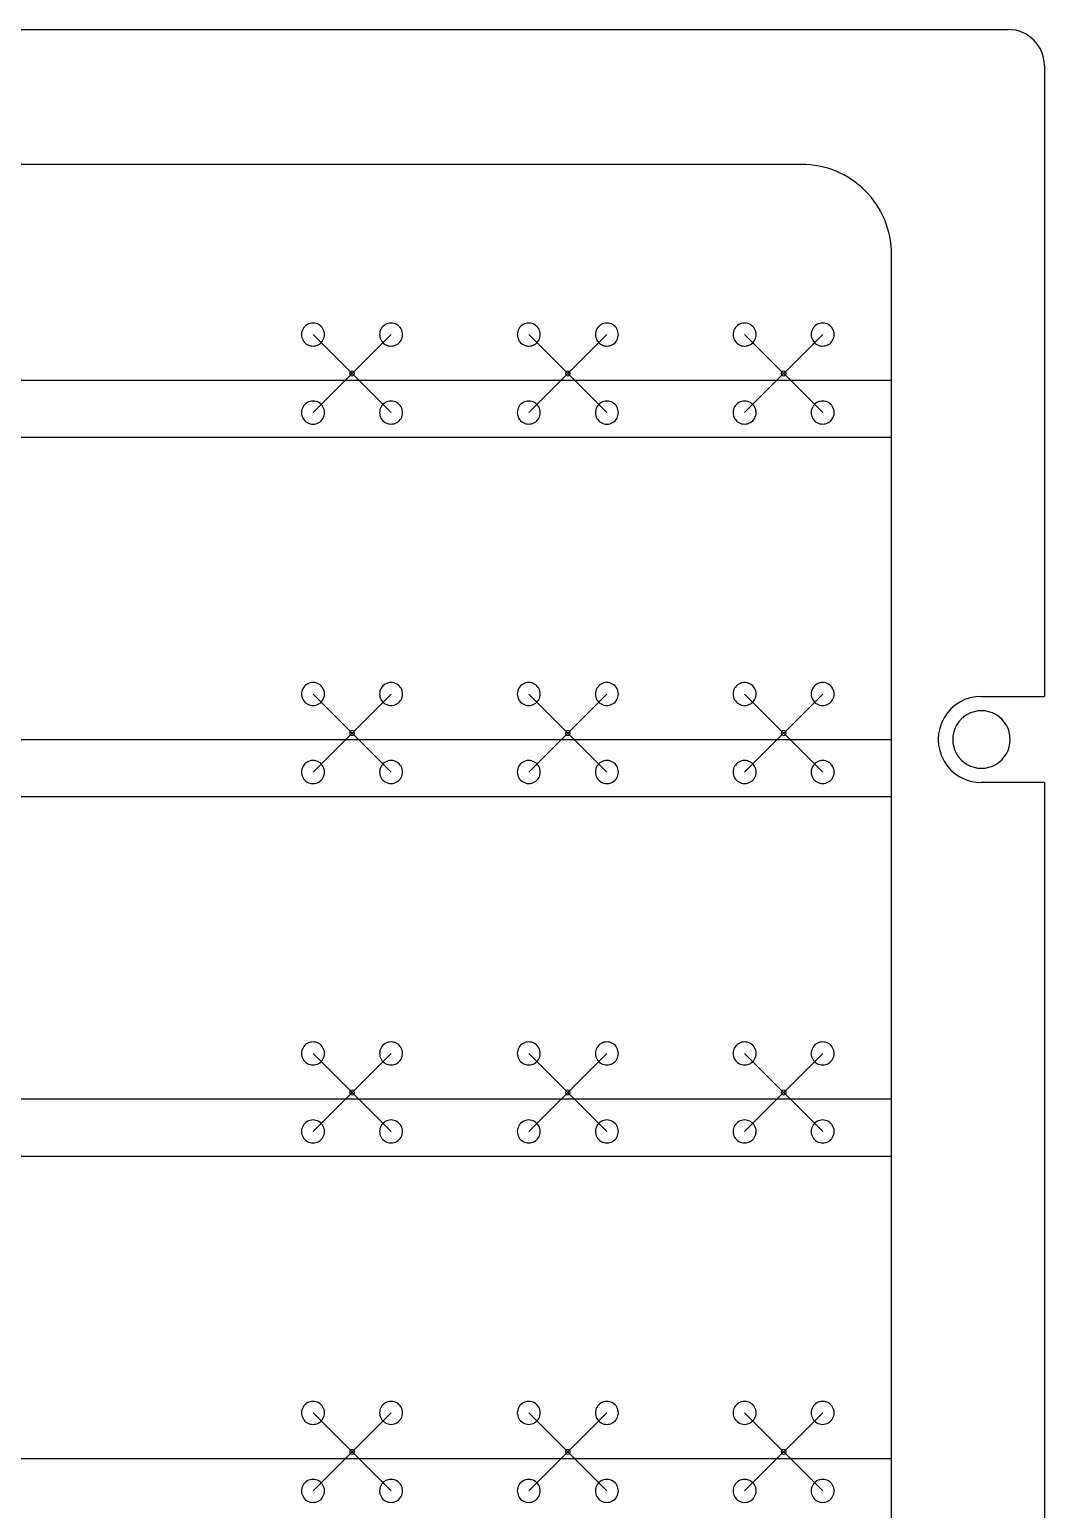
# Model space of a CAD drawing. Extents: x -41 to 41, y -78 to 78.
# Drawn here: x 13.04 to 41.25, y 37.18 to 78.35 of the extents above; entities that cross this region are included whole.
import ezdxf

# ---------------------------------------------------------------- set-up
doc = ezdxf.new("R2010")
doc.units = 0
doc.layers.get('0').update_dxf_attribs({"linetype": 'CONTINUOUS'})

msp = doc.modelspace()

# ---------------------------------------------------------------- linework, layer by layer
at = {"color": 7}
for points in [[(-40.25, 78.35), (40.25, 78.35)], [(41.25, 77.35), (41.25, 59.8)], [(34.5, 74.6), (4.5, 74.6)], [(37, -72.1), (37, 72.1)], [(20.914591, 69.865409), (23.085409, 67.694591)], [(23.085409, 69.865409), (20.914591, 67.694591)], [(26.914591, 69.865409), (29.085409, 67.694591)], [(29.085409, 69.865409), (26.914591, 67.694591)], [(32.914591, 69.865409), (35.085409, 67.694591)], [(35.085409, 69.865409), (32.914591, 67.694591)], [(-37, 68.6), (37, 68.6)], [(37, 67), (-37, 67)], [(20.914591, 59.865409), (23.085409, 57.694591)], [(23.085409, 59.865409), (20.914591, 57.694591)], [(26.914591, 59.865409), (29.085409, 57.694591)], [(29.085409, 59.865409), (26.914591, 57.694591)], [(32.914591, 59.865409), (35.085409, 57.694591)], [(35.085409, 59.865409), (32.914591, 57.694591)], [(39.5, 59.8), (41.25, 59.8)], [(-37, 58.6), (37, 58.6)], [(41.25, 57.4), (39.5, 57.4)], [(41.25, 57.4), (41.25, 29.8)], [(37, 57), (-37, 57)], [(20.914591, 49.865409), (23.085409, 47.694591)], [(23.085409, 49.865409), (20.914591, 47.694591)], [(26.914591, 49.865409), (29.085409, 47.694591)], [(29.085409, 49.865409), (26.914591, 47.694591)], [(32.914591, 49.865409), (35.085409, 47.694591)], [(35.085409, 49.865409), (32.914591, 47.694591)], [(-37, 48.6), (37, 48.6)], [(37, 47), (-37, 47)], [(20.914591, 39.865409), (23.085409, 37.694591)], [(23.085409, 39.865409), (20.914591, 37.694591)], [(26.914591, 39.865409), (29.085409, 37.694591)], [(29.085409, 39.865409), (26.914591, 37.694591)], [(32.914591, 39.865409), (35.085409, 37.694591)], [(35.085409, 39.865409), (32.914591, 37.694591)], [(-37, 38.6), (37, 38.6)]]:
    msp.add_lwpolyline(points, dxfattribs=at)
for points in [[(21.234591, 69.865409)], [(23.405409, 69.865409)], [(27.234591, 69.865409)], [(29.405409, 69.865409)], [(33.234591, 69.865409)], [(35.405409, 69.865409)], [(22.066146, 68.78)], [(28.066146, 68.78)], [(34.066146, 68.78)], [(21.234591, 67.694591)], [(23.405409, 67.694591)], [(27.234591, 67.694591)], [(29.405409, 67.694591)], [(33.234591, 67.694591)], [(35.405409, 67.694591)], [(21.234591, 59.865409)], [(23.405409, 59.865409)], [(27.234591, 59.865409)], [(29.405409, 59.865409)], [(33.234591, 59.865409)], [(35.405409, 59.865409)], [(22.066146, 58.78)], [(28.066146, 58.78)], [(34.066146, 58.78)], [(40.3, 58.6)], [(21.234591, 57.694591)], [(23.405409, 57.694591)], [(27.234591, 57.694591)], [(29.405409, 57.694591)], [(33.234591, 57.694591)], [(35.405409, 57.694591)], [(21.234591, 49.865409)], [(23.405409, 49.865409)], [(27.234591, 49.865409)], [(29.405409, 49.865409)], [(33.234591, 49.865409)], [(35.405409, 49.865409)], [(22.066146, 48.78)], [(28.066146, 48.78)], [(34.066146, 48.78)], [(21.234591, 47.694591)], [(23.405409, 47.694591)], [(27.234591, 47.694591)], [(29.405409, 47.694591)], [(33.234591, 47.694591)], [(35.405409, 47.694591)], [(21.234591, 39.865409)], [(23.405409, 39.865409)], [(27.234591, 39.865409)], [(29.405409, 39.865409)], [(33.234591, 39.865409)], [(35.405409, 39.865409)], [(22.066146, 38.78)], [(28.066146, 38.78)], [(34.066146, 38.78)], [(21.234591, 37.694591)], [(23.405409, 37.694591)], [(27.234591, 37.694591)], [(29.405409, 37.694591)], [(33.234591, 37.694591)], [(35.405409, 37.694591)]]:
    msp.add_lwpolyline(points, close=True, dxfattribs=at)
for points in [[(41.25, 77.35), (41.25, 77.902285), (40.802285, 78.35), (40.25, 78.35)], [(36.267767, 73.867767), (35.798926, 74.336608), (35.163041, 74.6), (34.5, 74.6)], [(37, 72.1), (37, 72.763041), (36.736608, 73.398926), (36.267767, 73.867767)], [(20.754507, 70.142779), (20.655456, 70.085552), (20.594487, 69.979803), (20.594591, 69.865409)], [(21.074675, 70.142779), (20.975624, 70.200007), (20.853558, 70.200007), (20.754507, 70.142779)], [(21.234591, 69.865409), (21.234695, 69.979803), (21.173726, 70.085552), (21.074675, 70.142779)], [(22.925409, 70.142537), (22.8264, 70.085374), (22.765409, 69.979734), (22.765409, 69.865409)], [(23.245409, 70.142537), (23.146401, 70.199699), (23.024417, 70.199699), (22.925409, 70.142537)], [(23.405409, 69.865409), (23.405409, 69.979734), (23.344417, 70.085374), (23.245409, 70.142537)], [(26.754591, 70.142537), (26.655583, 70.085374), (26.594591, 69.979734), (26.594591, 69.865409)], [(27.074591, 70.142537), (26.975583, 70.199699), (26.853599, 70.199699), (26.754591, 70.142537)], [(27.234591, 69.865409), (27.234591, 69.979734), (27.1736, 70.085374), (27.074591, 70.142537)], [(28.925325, 70.142779), (28.826274, 70.085552), (28.765305, 69.979803), (28.765409, 69.865409)], [(29.245493, 70.142779), (29.146442, 70.200007), (29.024376, 70.200007), (28.925325, 70.142779)], [(29.405409, 69.865409), (29.405513, 69.979803), (29.344544, 70.085552), (29.245493, 70.142779)], [(32.754591, 70.142537), (32.655583, 70.085374), (32.594591, 69.979734), (32.594591, 69.865409)], [(33.074591, 70.142537), (32.975583, 70.199699), (32.853599, 70.199699), (32.754591, 70.142537)], [(33.234591, 69.865409), (33.234591, 69.979734), (33.173599, 70.085374), (33.074591, 70.142537)], [(34.925409, 70.142537), (34.826401, 70.085374), (34.765409, 69.979734), (34.765409, 69.865409)], [(35.245409, 70.142537), (35.146401, 70.199699), (35.024417, 70.199699), (34.925409, 70.142537)], [(35.405409, 69.865409), (35.405409, 69.979734), (35.344417, 70.085374), (35.245409, 70.142537)], [(20.594591, 69.865409), (20.594487, 69.751015), (20.655456, 69.645265), (20.754507, 69.588038)], [(20.754507, 69.588038), (20.853558, 69.530811), (20.975624, 69.530811), (21.074675, 69.588038)], [(21.074675, 69.588038), (21.173726, 69.645265), (21.234695, 69.751015), (21.234591, 69.865409)], [(22.765409, 69.865409), (22.765409, 69.751084), (22.8264, 69.645443), (22.925409, 69.588281)], [(22.925409, 69.588281), (23.024417, 69.531118), (23.146401, 69.531118), (23.245409, 69.588281)], [(23.245409, 69.588281), (23.344417, 69.645443), (23.405409, 69.751084), (23.405409, 69.865409)], [(26.594591, 69.865409), (26.594591, 69.751084), (26.655583, 69.645443), (26.754591, 69.588281)], [(26.754591, 69.588281), (26.853599, 69.531118), (26.975583, 69.531118), (27.074591, 69.588281)], [(27.074591, 69.588281), (27.1736, 69.645443), (27.234591, 69.751084), (27.234591, 69.865409)], [(28.765409, 69.865409), (28.765305, 69.751015), (28.826274, 69.645265), (28.925325, 69.588038)], [(28.925325, 69.588038), (29.024376, 69.530811), (29.146442, 69.530811), (29.245493, 69.588038)], [(29.245493, 69.588038), (29.344544, 69.645265), (29.405513, 69.751015), (29.405409, 69.865409)], [(32.594591, 69.865409), (32.594591, 69.751084), (32.655583, 69.645443), (32.754591, 69.588281)], [(32.754591, 69.588281), (32.853599, 69.531118), (32.975583, 69.531118), (33.074591, 69.588281)], [(33.074591, 69.588281), (33.173599, 69.645443), (33.234591, 69.751084), (33.234591, 69.865409)], [(34.765409, 69.865409), (34.765409, 69.751084), (34.826401, 69.645443), (34.925409, 69.588281)], [(34.925409, 69.588281), (35.024417, 69.531118), (35.146401, 69.531118), (35.245409, 69.588281)], [(35.245409, 69.588281), (35.344417, 69.645443), (35.405409, 69.751084), (35.405409, 69.865409)], [(21.966927, 68.837284), (21.946461, 68.825468), (21.933854, 68.803632), (21.933854, 68.78)], [(21.933854, 68.78), (21.933854, 68.756368), (21.946461, 68.734532), (21.966927, 68.722716)], [(22.033073, 68.837284), (22.012607, 68.8491), (21.987393, 68.8491), (21.966927, 68.837284)], [(22.066146, 68.78), (22.066146, 68.803632), (22.053538, 68.825468), (22.033073, 68.837284)], [(22.033073, 68.722716), (22.053538, 68.734532), (22.066146, 68.756368), (22.066146, 68.78)], [(27.966927, 68.837284), (27.946462, 68.825468), (27.933854, 68.803632), (27.933854, 68.78)], [(27.933854, 68.78), (27.933854, 68.756368), (27.946462, 68.734532), (27.966927, 68.722716)], [(28.033073, 68.837284), (28.012607, 68.8491), (27.987393, 68.8491), (27.966927, 68.837284)], [(28.066146, 68.78), (28.066146, 68.803632), (28.053539, 68.825468), (28.033073, 68.837284)], [(28.033073, 68.722716), (28.053539, 68.734532), (28.066146, 68.756368), (28.066146, 68.78)], [(33.966927, 68.837284), (33.946461, 68.825468), (33.933854, 68.803632), (33.933854, 68.78)], [(33.933854, 68.78), (33.933854, 68.756368), (33.946461, 68.734532), (33.966927, 68.722716)], [(34.033073, 68.837284), (34.012607, 68.8491), (33.987393, 68.8491), (33.966927, 68.837284)], [(34.066146, 68.78), (34.066146, 68.803632), (34.053539, 68.825468), (34.033073, 68.837284)], [(34.033073, 68.722716), (34.053539, 68.734532), (34.066146, 68.756368), (34.066146, 68.78)], [(21.966927, 68.722716), (21.987393, 68.7109), (22.012607, 68.7109), (22.033073, 68.722716)], [(27.966927, 68.722716), (27.987393, 68.7109), (28.012607, 68.7109), (28.033073, 68.722716)], [(33.966927, 68.722716), (33.987393, 68.7109), (34.012607, 68.7109), (34.033073, 68.722716)], [(20.754507, 67.971962), (20.655456, 67.914735), (20.594487, 67.808985), (20.594591, 67.694591)], [(21.074675, 67.971962), (20.975624, 68.029189), (20.853558, 68.029189), (20.754507, 67.971962)], [(21.234591, 67.694591), (21.234695, 67.808985), (21.173726, 67.914735), (21.074675, 67.971962)], [(22.925409, 67.971719), (22.8264, 67.914557), (22.765409, 67.808916), (22.765409, 67.694591)], [(23.245409, 67.971719), (23.146401, 68.028882), (23.024417, 68.028882), (22.925409, 67.971719)], [(23.405409, 67.694591), (23.405409, 67.808916), (23.344417, 67.914557), (23.245409, 67.971719)], [(26.754591, 67.971719), (26.655583, 67.914557), (26.594591, 67.808916), (26.594591, 67.694591)], [(27.074591, 67.971719), (26.975583, 68.028882), (26.853599, 68.028882), (26.754591, 67.971719)], [(27.234591, 67.694591), (27.234591, 67.808916), (27.1736, 67.914557), (27.074591, 67.971719)], [(28.925325, 67.971962), (28.826274, 67.914735), (28.765305, 67.808985), (28.765409, 67.694591)], [(29.245493, 67.971962), (29.146442, 68.029189), (29.024376, 68.029189), (28.925325, 67.971962)], [(29.405409, 67.694591), (29.405513, 67.808985), (29.344544, 67.914735), (29.245493, 67.971962)], [(32.754591, 67.971719), (32.655583, 67.914557), (32.594591, 67.808916), (32.594591, 67.694591)], [(33.074591, 67.971719), (32.975583, 68.028882), (32.853599, 68.028882), (32.754591, 67.971719)], [(33.234591, 67.694591), (33.234591, 67.808916), (33.173599, 67.914557), (33.074591, 67.971719)], [(34.925409, 67.971719), (34.826401, 67.914557), (34.765409, 67.808916), (34.765409, 67.694591)], [(35.245409, 67.971719), (35.146401, 68.028882), (35.024417, 68.028882), (34.925409, 67.971719)], [(35.405409, 67.694591), (35.405409, 67.808916), (35.344417, 67.914557), (35.245409, 67.971719)], [(20.594591, 67.694591), (20.594487, 67.580197), (20.655456, 67.474448), (20.754507, 67.417221)], [(21.074675, 67.417221), (21.173726, 67.474448), (21.234695, 67.580197), (21.234591, 67.694591)], [(22.765409, 67.694591), (22.765409, 67.580266), (22.8264, 67.474626), (22.925409, 67.417463)], [(23.245409, 67.417463), (23.344417, 67.474626), (23.405409, 67.580266), (23.405409, 67.694591)], [(26.594591, 67.694591), (26.594591, 67.580266), (26.655583, 67.474626), (26.754591, 67.417463)], [(27.074591, 67.417463), (27.1736, 67.474626), (27.234591, 67.580266), (27.234591, 67.694591)], [(28.765409, 67.694591), (28.765305, 67.580197), (28.826274, 67.474448), (28.925325, 67.417221)], [(29.245493, 67.417221), (29.344544, 67.474448), (29.405513, 67.580197), (29.405409, 67.694591)], [(32.594591, 67.694591), (32.594591, 67.580266), (32.655583, 67.474626), (32.754591, 67.417463)], [(33.074591, 67.417463), (33.173599, 67.474626), (33.234591, 67.580266), (33.234591, 67.694591)], [(34.765409, 67.694591), (34.765409, 67.580266), (34.826401, 67.474626), (34.925409, 67.417463)], [(35.245409, 67.417463), (35.344417, 67.474626), (35.405409, 67.580266), (35.405409, 67.694591)], [(20.754507, 67.417221), (20.853558, 67.359993), (20.975624, 67.359993), (21.074675, 67.417221)], [(22.925409, 67.417463), (23.024417, 67.360301), (23.146401, 67.360301), (23.245409, 67.417463)], [(26.754591, 67.417463), (26.853599, 67.360301), (26.975583, 67.360301), (27.074591, 67.417463)], [(28.925325, 67.417221), (29.024376, 67.359993), (29.146442, 67.359993), (29.245493, 67.417221)], [(32.754591, 67.417463), (32.853599, 67.360301), (32.975583, 67.360301), (33.074591, 67.417463)], [(34.925409, 67.417463), (35.024417, 67.360301), (35.146401, 67.360301), (35.245409, 67.417463)], [(20.754507, 60.14278), (20.655456, 60.085552), (20.594487, 59.979803), (20.594591, 59.865409)], [(21.074675, 60.14278), (20.975624, 60.200007), (20.853558, 60.200007), (20.754507, 60.14278)], [(21.234591, 59.865409), (21.234695, 59.979803), (21.173726, 60.085552), (21.074675, 60.14278)], [(22.925409, 60.142537), (22.8264, 60.085375), (22.765409, 59.979734), (22.765409, 59.865409)], [(23.245409, 60.142537), (23.146401, 60.1997), (23.024417, 60.1997), (22.925409, 60.142537)], [(23.405409, 59.865409), (23.405409, 59.979734), (23.344417, 60.085375), (23.245409, 60.142537)], [(26.754591, 60.142537), (26.655583, 60.085375), (26.594591, 59.979734), (26.594591, 59.865409)], [(27.074591, 60.142537), (26.975583, 60.1997), (26.853599, 60.1997), (26.754591, 60.142537)], [(27.234591, 59.865409), (27.234591, 59.979734), (27.1736, 60.085375), (27.074591, 60.142537)], [(28.925325, 60.14278), (28.826274, 60.085552), (28.765305, 59.979803), (28.765409, 59.865409)], [(29.245493, 60.14278), (29.146442, 60.200007), (29.024376, 60.200007), (28.925325, 60.14278)], [(29.405409, 59.865409), (29.405513, 59.979803), (29.344544, 60.085552), (29.245493, 60.14278)], [(32.754591, 60.142537), (32.655583, 60.085375), (32.594591, 59.979734), (32.594591, 59.865409)], [(33.074591, 60.142537), (32.975583, 60.1997), (32.853599, 60.1997), (32.754591, 60.142537)], [(33.234591, 59.865409), (33.234591, 59.979734), (33.173599, 60.085375), (33.074591, 60.142537)], [(34.925409, 60.142537), (34.826401, 60.085375), (34.765409, 59.979734), (34.765409, 59.865409)], [(35.245409, 60.142537), (35.146401, 60.1997), (35.024417, 60.1997), (34.925409, 60.142537)], [(35.405409, 59.865409), (35.405409, 59.979734), (35.344417, 60.085375), (35.245409, 60.142537)], [(20.594591, 59.865409), (20.594487, 59.751015), (20.655456, 59.645266), (20.754507, 59.588038)], [(21.074675, 59.588038), (21.173726, 59.645266), (21.234695, 59.751015), (21.234591, 59.865409)], [(22.765409, 59.865409), (22.765409, 59.751084), (22.8264, 59.645443), (22.925409, 59.588281)], [(23.245409, 59.588281), (23.344417, 59.645443), (23.405409, 59.751084), (23.405409, 59.865409)], [(26.594591, 59.865409), (26.594591, 59.751084), (26.655583, 59.645443), (26.754591, 59.588281)], [(27.074591, 59.588281), (27.1736, 59.645443), (27.234591, 59.751084), (27.234591, 59.865409)], [(28.765409, 59.865409), (28.765305, 59.751015), (28.826274, 59.645266), (28.925325, 59.588038)], [(29.245493, 59.588038), (29.344544, 59.645266), (29.405513, 59.751015), (29.405409, 59.865409)], [(32.594591, 59.865409), (32.594591, 59.751084), (32.655583, 59.645443), (32.754591, 59.588281)], [(33.074591, 59.588281), (33.173599, 59.645443), (33.234591, 59.751084), (33.234591, 59.865409)], [(34.765409, 59.865409), (34.765409, 59.751084), (34.826401, 59.645443), (34.925409, 59.588281)], [(35.245409, 59.588281), (35.344417, 59.645443), (35.405409, 59.751084), (35.405409, 59.865409)], [(39.5, 59.8), (39.071281, 59.8), (38.675129, 59.571281), (38.46077, 59.2)], [(20.754507, 59.588038), (20.853558, 59.530811), (20.975624, 59.530811), (21.074675, 59.588038)], [(22.925409, 59.588281), (23.024417, 59.531118), (23.146401, 59.531118), (23.245409, 59.588281)], [(26.754591, 59.588281), (26.853599, 59.531118), (26.975583, 59.531118), (27.074591, 59.588281)], [(28.925325, 59.588038), (29.024376, 59.530811), (29.146442, 59.530811), (29.245493, 59.588038)], [(32.754591, 59.588281), (32.853599, 59.531118), (32.975583, 59.531118), (33.074591, 59.588281)], [(34.925409, 59.588281), (35.024417, 59.531118), (35.146401, 59.531118), (35.245409, 59.588281)], [(39.1, 59.29282), (38.852479, 59.149914), (38.7, 58.885812), (38.7, 58.6)], [(39.9, 59.29282), (39.652479, 59.435727), (39.347521, 59.435727), (39.1, 59.29282)], [(40.3, 58.6), (40.3, 58.885812), (40.147521, 59.149914), (39.9, 59.29282)], [(38.46077, 59.2), (38.24641, 58.828719), (38.24641, 58.371281), (38.46077, 58)], [(21.966927, 58.837284), (21.946461, 58.825468), (21.933854, 58.803632), (21.933854, 58.78)], [(21.933854, 58.78), (21.933854, 58.756368), (21.946461, 58.734532), (21.966927, 58.722716)], [(22.033073, 58.837284), (22.012607, 58.8491), (21.987393, 58.8491), (21.966927, 58.837284)], [(21.966927, 58.722716), (21.987393, 58.7109), (22.012607, 58.7109), (22.033073, 58.722716)], [(22.066146, 58.78), (22.066146, 58.803632), (22.053538, 58.825468), (22.033073, 58.837284)], [(22.033073, 58.722716), (22.053538, 58.734532), (22.066146, 58.756368), (22.066146, 58.78)], [(27.966927, 58.837284), (27.946462, 58.825468), (27.933854, 58.803632), (27.933854, 58.78)], [(27.933854, 58.78), (27.933854, 58.756368), (27.946462, 58.734532), (27.966927, 58.722716)], [(28.033073, 58.837284), (28.012607, 58.8491), (27.987393, 58.8491), (27.966927, 58.837284)], [(27.966927, 58.722716), (27.987393, 58.7109), (28.012607, 58.7109), (28.033073, 58.722716)], [(28.066146, 58.78), (28.066146, 58.803632), (28.053539, 58.825468), (28.033073, 58.837284)], [(28.033073, 58.722716), (28.053539, 58.734532), (28.066146, 58.756368), (28.066146, 58.78)], [(33.966927, 58.837284), (33.946461, 58.825468), (33.933854, 58.803632), (33.933854, 58.78)], [(33.933854, 58.78), (33.933854, 58.756368), (33.946461, 58.734532), (33.966927, 58.722716)], [(34.033073, 58.837284), (34.012607, 58.8491), (33.987393, 58.8491), (33.966927, 58.837284)], [(33.966927, 58.722716), (33.987393, 58.7109), (34.012607, 58.7109), (34.033073, 58.722716)], [(34.066146, 58.78), (34.066146, 58.803632), (34.053539, 58.825468), (34.033073, 58.837284)], [(34.033073, 58.722716), (34.053539, 58.734532), (34.066146, 58.756368), (34.066146, 58.78)], [(38.7, 58.6), (38.7, 58.314188), (38.852479, 58.050086), (39.1, 57.90718)], [(39.9, 57.90718), (40.147521, 58.050086), (40.3, 58.314188), (40.3, 58.6)], [(20.754507, 57.971962), (20.655456, 57.914735), (20.594487, 57.808985), (20.594591, 57.694591)], [(20.594591, 57.694591), (20.594487, 57.580197), (20.655456, 57.474448), (20.754507, 57.41722)], [(21.074675, 57.971962), (20.975624, 58.029189), (20.853558, 58.029189), (20.754507, 57.971962)], [(21.234591, 57.694591), (21.234695, 57.808985), (21.173726, 57.914735), (21.074675, 57.971962)], [(21.074675, 57.41722), (21.173726, 57.474448), (21.234695, 57.580197), (21.234591, 57.694591)], [(22.925409, 57.971719), (22.8264, 57.914557), (22.765409, 57.808916), (22.765409, 57.694591)], [(22.765409, 57.694591), (22.765409, 57.580266), (22.8264, 57.474625), (22.925409, 57.417463)], [(23.245409, 57.971719), (23.146401, 58.028882), (23.024417, 58.028882), (22.925409, 57.971719)], [(23.405409, 57.694591), (23.405409, 57.808916), (23.344417, 57.914557), (23.245409, 57.971719)], [(23.245409, 57.417463), (23.344417, 57.474625), (23.405409, 57.580266), (23.405409, 57.694591)], [(26.754591, 57.971719), (26.655583, 57.914557), (26.594591, 57.808916), (26.594591, 57.694591)], [(26.594591, 57.694591), (26.594591, 57.580266), (26.655583, 57.474625), (26.754591, 57.417463)], [(27.074591, 57.971719), (26.975583, 58.028882), (26.853599, 58.028882), (26.754591, 57.971719)], [(27.234591, 57.694591), (27.234591, 57.808916), (27.1736, 57.914557), (27.074591, 57.971719)], [(27.074591, 57.417463), (27.1736, 57.474625), (27.234591, 57.580266), (27.234591, 57.694591)], [(28.925325, 57.971962), (28.826274, 57.914735), (28.765305, 57.808985), (28.765409, 57.694591)], [(28.765409, 57.694591), (28.765305, 57.580197), (28.826274, 57.474448), (28.925325, 57.41722)], [(29.245493, 57.971962), (29.146442, 58.029189), (29.024376, 58.029189), (28.925325, 57.971962)], [(29.405409, 57.694591), (29.405513, 57.808985), (29.344544, 57.914735), (29.245493, 57.971962)], [(29.245493, 57.41722), (29.344544, 57.474448), (29.405513, 57.580197), (29.405409, 57.694591)], [(32.754591, 57.971719), (32.655583, 57.914557), (32.594591, 57.808916), (32.594591, 57.694591)], [(32.594591, 57.694591), (32.594591, 57.580266), (32.655583, 57.474625), (32.754591, 57.417463)], [(33.074591, 57.971719), (32.975583, 58.028882), (32.853599, 58.028882), (32.754591, 57.971719)], [(33.234591, 57.694591), (33.234591, 57.808916), (33.173599, 57.914557), (33.074591, 57.971719)], [(33.074591, 57.417463), (33.173599, 57.474625), (33.234591, 57.580266), (33.234591, 57.694591)], [(34.925409, 57.971719), (34.826401, 57.914557), (34.765409, 57.808916), (34.765409, 57.694591)], [(34.765409, 57.694591), (34.765409, 57.580266), (34.826401, 57.474625), (34.925409, 57.417463)], [(35.245409, 57.971719), (35.146401, 58.028882), (35.024417, 58.028882), (34.925409, 57.971719)], [(35.405409, 57.694591), (35.405409, 57.808916), (35.344417, 57.914557), (35.245409, 57.971719)], [(35.245409, 57.417463), (35.344417, 57.474625), (35.405409, 57.580266), (35.405409, 57.694591)], [(38.46077, 58), (38.675129, 57.628719), (39.071281, 57.4), (39.5, 57.4)], [(39.1, 57.90718), (39.347521, 57.764273), (39.652479, 57.764273), (39.9, 57.90718)], [(20.754507, 57.41722), (20.853558, 57.359993), (20.975624, 57.359993), (21.074675, 57.41722)], [(22.925409, 57.417463), (23.024417, 57.3603), (23.146401, 57.3603), (23.245409, 57.417463)], [(26.754591, 57.417463), (26.853599, 57.3603), (26.975583, 57.3603), (27.074591, 57.417463)], [(28.925325, 57.41722), (29.024376, 57.359993), (29.146442, 57.359993), (29.245493, 57.41722)], [(32.754591, 57.417463), (32.853599, 57.3603), (32.975583, 57.3603), (33.074591, 57.417463)], [(34.925409, 57.417463), (35.024417, 57.3603), (35.146401, 57.3603), (35.245409, 57.417463)], [(20.754507, 50.14278), (20.655456, 50.085552), (20.594487, 49.979803), (20.594591, 49.865409)], [(20.594591, 49.865409), (20.594487, 49.751015), (20.655456, 49.645265), (20.754507, 49.588038)], [(21.074675, 50.14278), (20.975624, 50.200007), (20.853558, 50.200007), (20.754507, 50.14278)], [(21.234591, 49.865409), (21.234695, 49.979803), (21.173726, 50.085552), (21.074675, 50.14278)], [(21.074675, 49.588038), (21.173726, 49.645265), (21.234695, 49.751015), (21.234591, 49.865409)], [(22.925409, 50.142537), (22.8264, 50.085375), (22.765409, 49.979734), (22.765409, 49.865409)], [(22.765409, 49.865409), (22.765409, 49.751084), (22.8264, 49.645443), (22.925409, 49.588281)], [(23.245409, 50.142537), (23.146401, 50.1997), (23.024417, 50.1997), (22.925409, 50.142537)], [(23.405409, 49.865409), (23.405409, 49.979734), (23.344417, 50.085375), (23.245409, 50.142537)], [(23.245409, 49.588281), (23.344417, 49.645443), (23.405409, 49.751084), (23.405409, 49.865409)], [(26.754591, 50.142537), (26.655583, 50.085375), (26.594591, 49.979734), (26.594591, 49.865409)], [(26.594591, 49.865409), (26.594591, 49.751084), (26.655583, 49.645443), (26.754591, 49.588281)], [(27.074591, 50.142537), (26.975583, 50.1997), (26.853599, 50.1997), (26.754591, 50.142537)], [(27.234591, 49.865409), (27.234591, 49.979734), (27.1736, 50.085375), (27.074591, 50.142537)], [(27.074591, 49.588281), (27.1736, 49.645443), (27.234591, 49.751084), (27.234591, 49.865409)], [(28.925325, 50.14278), (28.826274, 50.085552), (28.765305, 49.979803), (28.765409, 49.865409)], [(28.765409, 49.865409), (28.765305, 49.751015), (28.826274, 49.645265), (28.925325, 49.588038)], [(29.245493, 50.14278), (29.146442, 50.200007), (29.024376, 50.200007), (28.925325, 50.14278)], [(29.405409, 49.865409), (29.405513, 49.979803), (29.344544, 50.085552), (29.245493, 50.14278)], [(29.245493, 49.588038), (29.344544, 49.645265), (29.405513, 49.751015), (29.405409, 49.865409)], [(32.754591, 50.142537), (32.655583, 50.085375), (32.594591, 49.979734), (32.594591, 49.865409)], [(32.594591, 49.865409), (32.594591, 49.751084), (32.655583, 49.645443), (32.754591, 49.588281)], [(33.074591, 50.142537), (32.975583, 50.1997), (32.853599, 50.1997), (32.754591, 50.142537)], [(33.234591, 49.865409), (33.234591, 49.979734), (33.173599, 50.085375), (33.074591, 50.142537)], [(33.074591, 49.588281), (33.173599, 49.645443), (33.234591, 49.751084), (33.234591, 49.865409)], [(34.925409, 50.142537), (34.826401, 50.085375), (34.765409, 49.979734), (34.765409, 49.865409)], [(34.765409, 49.865409), (34.765409, 49.751084), (34.826401, 49.645443), (34.925409, 49.588281)], [(35.245409, 50.142537), (35.146401, 50.1997), (35.024417, 50.1997), (34.925409, 50.142537)], [(35.405409, 49.865409), (35.405409, 49.979734), (35.344417, 50.085375), (35.245409, 50.142537)], [(35.245409, 49.588281), (35.344417, 49.645443), (35.405409, 49.751084), (35.405409, 49.865409)], [(20.754507, 49.588038), (20.853558, 49.530811), (20.975624, 49.530811), (21.074675, 49.588038)], [(22.925409, 49.588281), (23.024417, 49.531118), (23.146401, 49.531118), (23.245409, 49.588281)], [(26.754591, 49.588281), (26.853599, 49.531118), (26.975583, 49.531118), (27.074591, 49.588281)], [(28.925325, 49.588038), (29.024376, 49.530811), (29.146442, 49.530811), (29.245493, 49.588038)], [(32.754591, 49.588281), (32.853599, 49.531118), (32.975583, 49.531118), (33.074591, 49.588281)], [(34.925409, 49.588281), (35.024417, 49.531118), (35.146401, 49.531118), (35.245409, 49.588281)], [(21.966927, 48.837284), (21.946461, 48.825468), (21.933854, 48.803632), (21.933854, 48.78)], [(21.933854, 48.78), (21.933854, 48.756368), (21.946461, 48.734532), (21.966927, 48.722716)], [(22.033073, 48.837284), (22.012607, 48.8491), (21.987393, 48.8491), (21.966927, 48.837284)], [(21.966927, 48.722716), (21.987393, 48.7109), (22.012607, 48.7109), (22.033073, 48.722716)], [(22.066146, 48.78), (22.066146, 48.803632), (22.053538, 48.825468), (22.033073, 48.837284)], [(22.033073, 48.722716), (22.053538, 48.734532), (22.066146, 48.756368), (22.066146, 48.78)], [(27.966927, 48.837284), (27.946462, 48.825468), (27.933854, 48.803632), (27.933854, 48.78)], [(27.933854, 48.78), (27.933854, 48.756368), (27.946462, 48.734532), (27.966927, 48.722716)], [(28.033073, 48.837284), (28.012607, 48.8491), (27.987393, 48.8491), (27.966927, 48.837284)], [(27.966927, 48.722716), (27.987393, 48.7109), (28.012607, 48.7109), (28.033073, 48.722716)], [(28.066146, 48.78), (28.066146, 48.803632), (28.053539, 48.825468), (28.033073, 48.837284)], [(28.033073, 48.722716), (28.053539, 48.734532), (28.066146, 48.756368), (28.066146, 48.78)], [(33.966927, 48.837284), (33.946461, 48.825468), (33.933854, 48.803632), (33.933854, 48.78)], [(33.933854, 48.78), (33.933854, 48.756368), (33.946461, 48.734532), (33.966927, 48.722716)], [(34.033073, 48.837284), (34.012607, 48.8491), (33.987393, 48.8491), (33.966927, 48.837284)], [(33.966927, 48.722716), (33.987393, 48.7109), (34.012607, 48.7109), (34.033073, 48.722716)], [(34.066146, 48.78), (34.066146, 48.803632), (34.053539, 48.825468), (34.033073, 48.837284)], [(34.033073, 48.722716), (34.053539, 48.734532), (34.066146, 48.756368), (34.066146, 48.78)], [(20.754507, 47.971962), (20.655456, 47.914734), (20.594487, 47.808985), (20.594591, 47.694591)], [(21.074675, 47.971962), (20.975624, 48.029189), (20.853558, 48.029189), (20.754507, 47.971962)], [(21.234591, 47.694591), (21.234695, 47.808985), (21.173726, 47.914734), (21.074675, 47.971962)], [(22.925409, 47.971719), (22.8264, 47.914557), (22.765409, 47.808916), (22.765409, 47.694591)], [(23.245409, 47.971719), (23.146401, 48.028882), (23.024417, 48.028882), (22.925409, 47.971719)], [(23.405409, 47.694591), (23.405409, 47.808916), (23.344417, 47.914557), (23.245409, 47.971719)], [(26.754591, 47.971719), (26.655583, 47.914557), (26.594591, 47.808916), (26.594591, 47.694591)], [(27.074591, 47.971719), (26.975583, 48.028882), (26.853599, 48.028882), (26.754591, 47.971719)], [(27.234591, 47.694591), (27.234591, 47.808916), (27.1736, 47.914557), (27.074591, 47.971719)], [(28.925325, 47.971962), (28.826274, 47.914734), (28.765305, 47.808985), (28.765409, 47.694591)], [(29.245493, 47.971962), (29.146442, 48.029189), (29.024376, 48.029189), (28.925325, 47.971962)], [(29.405409, 47.694591), (29.405513, 47.808985), (29.344544, 47.914734), (29.245493, 47.971962)], [(32.754591, 47.971719), (32.655583, 47.914557), (32.594591, 47.808916), (32.594591, 47.694591)], [(33.074591, 47.971719), (32.975583, 48.028882), (32.853599, 48.028882), (32.754591, 47.971719)], [(33.234591, 47.694591), (33.234591, 47.808916), (33.173599, 47.914557), (33.074591, 47.971719)], [(34.925409, 47.971719), (34.826401, 47.914557), (34.765409, 47.808916), (34.765409, 47.694591)], [(35.245409, 47.971719), (35.146401, 48.028882), (35.024417, 48.028882), (34.925409, 47.971719)], [(35.405409, 47.694591), (35.405409, 47.808916), (35.344417, 47.914557), (35.245409, 47.971719)], [(20.594591, 47.694591), (20.594487, 47.580197), (20.655456, 47.474448), (20.754507, 47.41722)], [(20.754507, 47.41722), (20.853558, 47.359993), (20.975624, 47.359993), (21.074675, 47.41722)], [(21.074675, 47.41722), (21.173726, 47.474448), (21.234695, 47.580197), (21.234591, 47.694591)], [(22.765409, 47.694591), (22.765409, 47.580266), (22.8264, 47.474625), (22.925409, 47.417463)], [(22.925409, 47.417463), (23.024417, 47.3603), (23.146401, 47.3603), (23.245409, 47.417463)], [(23.245409, 47.417463), (23.344417, 47.474625), (23.405409, 47.580266), (23.405409, 47.694591)], [(26.594591, 47.694591), (26.594591, 47.580266), (26.655583, 47.474625), (26.754591, 47.417463)], [(26.754591, 47.417463), (26.853599, 47.3603), (26.975583, 47.3603), (27.074591, 47.417463)], [(27.074591, 47.417463), (27.1736, 47.474625), (27.234591, 47.580266), (27.234591, 47.694591)], [(28.765409, 47.694591), (28.765305, 47.580197), (28.826274, 47.474448), (28.925325, 47.41722)], [(28.925325, 47.41722), (29.024376, 47.359993), (29.146442, 47.359993), (29.245493, 47.41722)], [(29.245493, 47.41722), (29.344544, 47.474448), (29.405513, 47.580197), (29.405409, 47.694591)], [(32.594591, 47.694591), (32.594591, 47.580266), (32.655583, 47.474625), (32.754591, 47.417463)], [(32.754591, 47.417463), (32.853599, 47.3603), (32.975583, 47.3603), (33.074591, 47.417463)], [(33.074591, 47.417463), (33.173599, 47.474625), (33.234591, 47.580266), (33.234591, 47.694591)], [(34.765409, 47.694591), (34.765409, 47.580266), (34.826401, 47.474625), (34.925409, 47.417463)], [(34.925409, 47.417463), (35.024417, 47.3603), (35.146401, 47.3603), (35.245409, 47.417463)], [(35.245409, 47.417463), (35.344417, 47.474625), (35.405409, 47.580266), (35.405409, 47.694591)], [(20.754507, 40.14278), (20.655456, 40.085552), (20.594487, 39.979803), (20.594591, 39.865409)], [(21.074675, 40.14278), (20.975624, 40.200007), (20.853558, 40.200007), (20.754507, 40.14278)], [(21.234591, 39.865409), (21.234695, 39.979803), (21.173726, 40.085552), (21.074675, 40.14278)], [(22.925409, 40.142537), (22.8264, 40.085375), (22.765409, 39.979734), (22.765409, 39.865409)], [(23.245409, 40.142537), (23.146401, 40.1997), (23.024417, 40.1997), (22.925409, 40.142537)], [(23.405409, 39.865409), (23.405409, 39.979734), (23.344417, 40.085375), (23.245409, 40.142537)], [(26.754591, 40.142537), (26.655583, 40.085375), (26.594591, 39.979734), (26.594591, 39.865409)], [(27.074591, 40.142537), (26.975583, 40.1997), (26.853599, 40.1997), (26.754591, 40.142537)], [(27.234591, 39.865409), (27.234591, 39.979734), (27.1736, 40.085375), (27.074591, 40.142537)], [(28.925325, 40.14278), (28.826274, 40.085552), (28.765305, 39.979803), (28.765409, 39.865409)], [(29.245493, 40.14278), (29.146442, 40.200007), (29.024376, 40.200007), (28.925325, 40.14278)], [(29.405409, 39.865409), (29.405513, 39.979803), (29.344544, 40.085552), (29.245493, 40.14278)], [(32.754591, 40.142537), (32.655583, 40.085375), (32.594591, 39.979734), (32.594591, 39.865409)], [(33.074591, 40.142537), (32.975583, 40.1997), (32.853599, 40.1997), (32.754591, 40.142537)], [(33.234591, 39.865409), (33.234591, 39.979734), (33.173599, 40.085375), (33.074591, 40.142537)], [(34.925409, 40.142537), (34.826401, 40.085375), (34.765409, 39.979734), (34.765409, 39.865409)], [(35.245409, 40.142537), (35.146401, 40.1997), (35.024417, 40.1997), (34.925409, 40.142537)], [(35.405409, 39.865409), (35.405409, 39.979734), (35.344417, 40.085375), (35.245409, 40.142537)], [(20.594591, 39.865409), (20.594487, 39.751015), (20.655456, 39.645266), (20.754507, 39.588038)], [(20.754507, 39.588038), (20.853558, 39.530811), (20.975624, 39.530811), (21.074675, 39.588038)], [(21.074675, 39.588038), (21.173726, 39.645266), (21.234695, 39.751015), (21.234591, 39.865409)], [(22.765409, 39.865409), (22.765409, 39.751084), (22.8264, 39.645443), (22.925409, 39.588281)], [(22.925409, 39.588281), (23.024417, 39.531118), (23.146401, 39.531118), (23.245409, 39.588281)], [(23.245409, 39.588281), (23.344417, 39.645443), (23.405409, 39.751084), (23.405409, 39.865409)], [(26.594591, 39.865409), (26.594591, 39.751084), (26.655583, 39.645443), (26.754591, 39.588281)], [(26.754591, 39.588281), (26.853599, 39.531118), (26.975583, 39.531118), (27.074591, 39.588281)], [(27.074591, 39.588281), (27.1736, 39.645443), (27.234591, 39.751084), (27.234591, 39.865409)], [(28.765409, 39.865409), (28.765305, 39.751015), (28.826274, 39.645266), (28.925325, 39.588038)], [(28.925325, 39.588038), (29.024376, 39.530811), (29.146442, 39.530811), (29.245493, 39.588038)], [(29.245493, 39.588038), (29.344544, 39.645266), (29.405513, 39.751015), (29.405409, 39.865409)], [(32.594591, 39.865409), (32.594591, 39.751084), (32.655583, 39.645443), (32.754591, 39.588281)], [(32.754591, 39.588281), (32.853599, 39.531118), (32.975583, 39.531118), (33.074591, 39.588281)], [(33.074591, 39.588281), (33.173599, 39.645443), (33.234591, 39.751084), (33.234591, 39.865409)], [(34.765409, 39.865409), (34.765409, 39.751084), (34.826401, 39.645443), (34.925409, 39.588281)], [(34.925409, 39.588281), (35.024417, 39.531118), (35.146401, 39.531118), (35.245409, 39.588281)], [(35.245409, 39.588281), (35.344417, 39.645443), (35.405409, 39.751084), (35.405409, 39.865409)], [(21.966927, 38.837284), (21.946461, 38.825468), (21.933854, 38.803632), (21.933854, 38.78)], [(21.933854, 38.78), (21.933854, 38.756368), (21.946461, 38.734532), (21.966927, 38.722716)], [(22.033073, 38.837284), (22.012607, 38.8491), (21.987393, 38.8491), (21.966927, 38.837284)], [(21.966927, 38.722716), (21.987393, 38.7109), (22.012607, 38.7109), (22.033073, 38.722716)], [(22.066146, 38.78), (22.066146, 38.803632), (22.053538, 38.825468), (22.033073, 38.837284)], [(22.033073, 38.722716), (22.053538, 38.734532), (22.066146, 38.756368), (22.066146, 38.78)], [(27.966927, 38.837284), (27.946462, 38.825468), (27.933854, 38.803632), (27.933854, 38.78)], [(27.933854, 38.78), (27.933854, 38.756368), (27.946462, 38.734532), (27.966927, 38.722716)], [(28.033073, 38.837284), (28.012607, 38.8491), (27.987393, 38.8491), (27.966927, 38.837284)], [(27.966927, 38.722716), (27.987393, 38.7109), (28.012607, 38.7109), (28.033073, 38.722716)], [(28.066146, 38.78), (28.066146, 38.803632), (28.053539, 38.825468), (28.033073, 38.837284)], [(28.033073, 38.722716), (28.053539, 38.734532), (28.066146, 38.756368), (28.066146, 38.78)], [(33.966927, 38.837284), (33.946461, 38.825468), (33.933854, 38.803632), (33.933854, 38.78)], [(33.933854, 38.78), (33.933854, 38.756368), (33.946461, 38.734532), (33.966927, 38.722716)], [(34.033073, 38.837284), (34.012607, 38.8491), (33.987393, 38.8491), (33.966927, 38.837284)], [(33.966927, 38.722716), (33.987393, 38.7109), (34.012607, 38.7109), (34.033073, 38.722716)], [(34.066146, 38.78), (34.066146, 38.803632), (34.053539, 38.825468), (34.033073, 38.837284)], [(34.033073, 38.722716), (34.053539, 38.734532), (34.066146, 38.756368), (34.066146, 38.78)], [(20.754507, 37.971962), (20.655456, 37.914735), (20.594487, 37.808985), (20.594591, 37.694591)], [(21.074675, 37.971962), (20.975624, 38.029189), (20.853558, 38.029189), (20.754507, 37.971962)], [(21.234591, 37.694591), (21.234695, 37.808985), (21.173726, 37.914735), (21.074675, 37.971962)], [(22.925409, 37.971719), (22.8264, 37.914557), (22.765409, 37.808916), (22.765409, 37.694591)], [(23.245409, 37.971719), (23.146401, 38.028882), (23.024417, 38.028882), (22.925409, 37.971719)], [(23.405409, 37.694591), (23.405409, 37.808916), (23.344417, 37.914557), (23.245409, 37.971719)], [(26.754591, 37.971719), (26.655583, 37.914557), (26.594591, 37.808916), (26.594591, 37.694591)], [(27.074591, 37.971719), (26.975583, 38.028882), (26.853599, 38.028882), (26.754591, 37.971719)], [(27.234591, 37.694591), (27.234591, 37.808916), (27.1736, 37.914557), (27.074591, 37.971719)], [(28.925325, 37.971962), (28.826274, 37.914735), (28.765305, 37.808985), (28.765409, 37.694591)], [(29.245493, 37.971962), (29.146442, 38.029189), (29.024376, 38.029189), (28.925325, 37.971962)], [(29.405409, 37.694591), (29.405513, 37.808985), (29.344544, 37.914735), (29.245493, 37.971962)], [(32.754591, 37.971719), (32.655583, 37.914557), (32.594591, 37.808916), (32.594591, 37.694591)], [(33.074591, 37.971719), (32.975583, 38.028882), (32.853599, 38.028882), (32.754591, 37.971719)], [(33.234591, 37.694591), (33.234591, 37.808916), (33.173599, 37.914557), (33.074591, 37.971719)], [(34.925409, 37.971719), (34.826401, 37.914557), (34.765409, 37.808916), (34.765409, 37.694591)], [(35.245409, 37.971719), (35.146401, 38.028882), (35.024417, 38.028882), (34.925409, 37.971719)], [(35.405409, 37.694591), (35.405409, 37.808916), (35.344417, 37.914557), (35.245409, 37.971719)], [(20.594591, 37.694591), (20.594487, 37.580197), (20.655456, 37.474448), (20.754507, 37.417221)], [(21.074675, 37.417221), (21.173726, 37.474448), (21.234695, 37.580197), (21.234591, 37.694591)], [(22.765409, 37.694591), (22.765409, 37.580266), (22.8264, 37.474625), (22.925409, 37.417463)], [(23.245409, 37.417463), (23.344417, 37.474625), (23.405409, 37.580266), (23.405409, 37.694591)], [(26.594591, 37.694591), (26.594591, 37.580266), (26.655583, 37.474625), (26.754591, 37.417463)], [(27.074591, 37.417463), (27.1736, 37.474625), (27.234591, 37.580266), (27.234591, 37.694591)], [(28.765409, 37.694591), (28.765305, 37.580197), (28.826274, 37.474448), (28.925325, 37.417221)], [(29.245493, 37.417221), (29.344544, 37.474448), (29.405513, 37.580197), (29.405409, 37.694591)], [(32.594591, 37.694591), (32.594591, 37.580266), (32.655583, 37.474625), (32.754591, 37.417463)], [(33.074591, 37.417463), (33.173599, 37.474625), (33.234591, 37.580266), (33.234591, 37.694591)], [(34.765409, 37.694591), (34.765409, 37.580266), (34.826401, 37.474625), (34.925409, 37.417463)], [(35.245409, 37.417463), (35.344417, 37.474625), (35.405409, 37.580266), (35.405409, 37.694591)], [(20.754507, 37.417221), (20.853558, 37.359993), (20.975624, 37.359993), (21.074675, 37.417221)], [(22.925409, 37.417463), (23.024417, 37.3603), (23.146401, 37.3603), (23.245409, 37.417463)], [(26.754591, 37.417463), (26.853599, 37.3603), (26.975583, 37.3603), (27.074591, 37.417463)], [(28.925325, 37.417221), (29.024376, 37.359993), (29.146442, 37.359993), (29.245493, 37.417221)], [(32.754591, 37.417463), (32.853599, 37.3603), (32.975583, 37.3603), (33.074591, 37.417463)], [(34.925409, 37.417463), (35.024417, 37.3603), (35.146401, 37.3603), (35.245409, 37.417463)]]:
    msp.add_open_spline(points, degree=3, dxfattribs=at)

doc.saveas('drawing.dxf')
